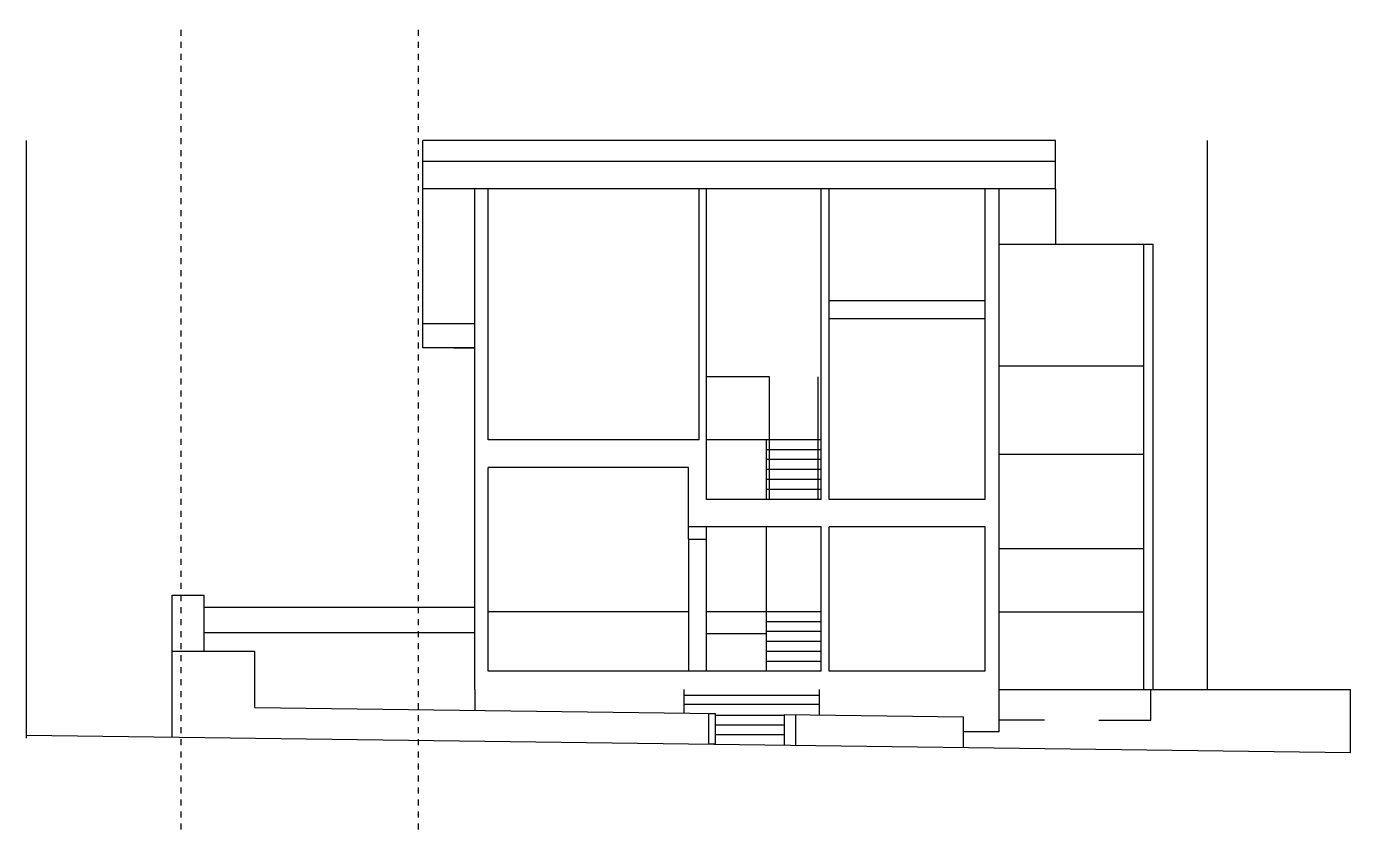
# Model space of a CAD drawing. Header units: metres. Extents: x 105 to 295, y 98 to 155.
# Drawn here: x 139.28 to 161.3, y 128.2 to 141.55 of the extents above; entities that cross this region are included whole.
import ezdxf

# ---------------------------------------------------------------- set-up
doc = ezdxf.new("R2010")
doc.units = ezdxf.units.M
doc.header["$LTSCALE"] = 0.01
doc.linetypes.add('BORDER2', pattern=[0.875, 0.25, -0.125, 0.25, -0.125, 0, -0.125])
doc.layers.add('A-Building Line', color=240, linetype='BORDER2')
doc.layers.add('A-Property Line', color=162, linetype='BORDER2')

msp = doc.modelspace()

# ---------------------------------------------------------------- linework, layer by layer
for p, q in [((157.867, 134.637), (157.867, 137.097)), ((143.08, 130.226), (150.739, 130.126)), ((151.888, 130.111), (154.867, 130.072)), ((139.281, 129.767), (161.303, 129.479))]:
    msp.add_line(p, q)
at = {"flags": 128}
for points in [[(139.281, 129.717), (139.281, 139.657)], [(156.397, 139.657), (145.874, 139.657)], [(145.874, 136.207), (145.874, 139.657)], [(156.397, 138.853), (156.397, 139.657)], [(158.925, 130.527), (158.925, 139.657)], [(156.397, 139.305), (145.874, 139.305)], [(156.397, 138.853), (145.874, 138.853)], [(146.739, 130.527), (146.739, 138.853)], [(146.96, 134.677), (146.96, 138.853)], [(150.47, 134.677), (150.47, 138.853)], [(150.59, 133.687), (150.59, 138.853)], [(152.5, 133.687), (152.5, 138.853)], [(152.63, 133.687), (152.63, 138.853)], [(155.228, 136.207), (155.228, 138.853)], [(155.457, 129.818), (155.457, 138.853)], [(156.397, 138.853), (156.397, 137.932)], [(155.457, 137.932), (158.022, 137.932)], [(157.867, 136.207), (157.867, 137.932)], [(157.867, 130.527), (157.867, 137.932)], [(158.022, 130.527), (158.022, 137.932)], [(155.228, 136.987), (152.63, 136.987)], [(146.739, 136.607), (145.874, 136.607)], [(155.228, 136.687), (152.63, 136.687)], [(146.739, 136.207), (145.874, 136.207)], [(146.389, 136.207), (146.739, 136.207)], [(155.228, 133.687), (155.228, 136.207)], [(155.457, 135.907), (157.867, 135.907)], [(151.64, 133.687), (151.64, 134.677), (151.64, 135.727), (150.59, 135.727)], [(152.45, 133.687), (152.45, 135.727)], [(150.47, 134.677), (146.96, 134.677)], [(152.5, 134.677), (150.59, 134.677)], [(151.59, 133.687), (151.59, 134.677)], [(152.5, 134.677), (151.59, 134.677)], [(152.5, 134.512), (151.59, 134.512)], [(152.5, 134.347), (151.59, 134.347)], [(155.457, 134.437), (157.867, 134.437)], [(146.96, 130.827), (146.96, 134.217)], [(150.29, 134.217), (146.96, 134.217)], [(150.29, 133.227), (150.29, 134.217)], [(152.5, 134.182), (151.59, 134.182)], [(152.5, 134.017), (151.59, 134.017)], [(152.5, 133.687), (150.59, 133.687)], [(152.5, 133.852), (151.59, 133.852)], [(155.228, 133.687), (152.63, 133.687)], [(152.5, 133.227), (150.29, 133.227)], [(150.29, 133.027), (150.29, 133.227)], [(150.29, 133.027), (150.59, 133.027)], [(150.29, 133.027), (150.29, 130.827)], [(150.59, 133.027), (150.59, 133.227)], [(150.59, 130.827), (150.59, 133.027)], [(151.59, 130.827), (151.59, 133.227)], [(152.5, 130.827), (152.5, 133.227)], [(152.63, 130.827), (152.63, 133.227)], [(155.228, 133.227), (152.63, 133.227)], [(155.228, 130.827), (155.228, 133.227)], [(155.457, 131.817), (155.457, 132.867), (157.867, 132.867)], [(141.705, 129.735), (141.705, 132.095)], [(141.705, 132.095), (142.234, 132.095)], [(142.234, 131.157), (142.234, 132.095)], [(146.739, 131.887), (142.234, 131.887)], [(150.29, 131.817), (146.96, 131.817)], [(152.5, 131.817), (150.59, 131.817)], [(155.457, 131.817), (157.867, 131.817)], [(142.234, 131.475), (146.739, 131.475)], [(152.5, 131.652), (151.59, 131.652)], [(152.5, 131.487), (151.59, 131.487)], [(150.59, 131.457), (151.59, 131.457)], [(152.5, 131.322), (151.59, 131.322)], [(143.08, 130.226), (143.08, 131.157), (141.705, 131.157)], [(152.5, 131.157), (151.59, 131.157)], [(150.59, 130.827), (146.96, 130.827)], [(152.5, 130.827), (150.59, 130.827)], [(152.5, 130.992), (151.59, 130.992)], [(155.228, 130.827), (152.63, 130.827)], [(146.739, 130.527), (146.739, 130.176)], [(150.22, 130.132), (150.22, 130.527)], [(150.22, 130.432), (152.47, 130.432)], [(152.47, 130.103), (152.47, 130.527)], [(155.457, 130.527), (157.867, 130.527)], [(157.867, 130.527), (158.925, 130.527)], [(157.981, 130.017), (157.981, 130.527)], [(158.925, 130.527), (161.303, 130.527)], [(161.303, 129.479), (161.303, 130.527)], [(150.22, 130.282), (152.47, 130.282)], [(150.629, 129.617), (150.629, 130.127)], [(150.629, 130.127), (150.739, 130.127)], [(150.739, 129.617), (150.739, 130.127)], [(150.739, 130.097), (151.888, 130.097)], [(150.739, 129.937), (151.888, 129.937)], [(151.888, 129.602), (151.888, 130.111)], [(152.077, 129.6), (152.077, 130.108)], [(154.867, 129.563), (154.867, 130.072)], [(156.213, 130.017), (155.457, 130.017)], [(157.115, 130.017), (157.981, 130.017)], [(150.739, 129.777), (151.888, 129.777)], [(155.457, 129.818), (154.867, 129.818)], [(150.739, 129.617), (150.629, 129.617)]]:
    msp.add_lwpolyline(points, dxfattribs=at)
at = {"layer": 'A-Building Line', "flags": 128}
msp.add_lwpolyline([(145.803, 128.196), (145.803, 141.551)], dxfattribs=at)
at = {"layer": 'A-Property Line', "flags": 128}
msp.add_lwpolyline([(141.852, 128.196), (141.852, 141.551)], dxfattribs=at)

doc.saveas('drawing.dxf')
